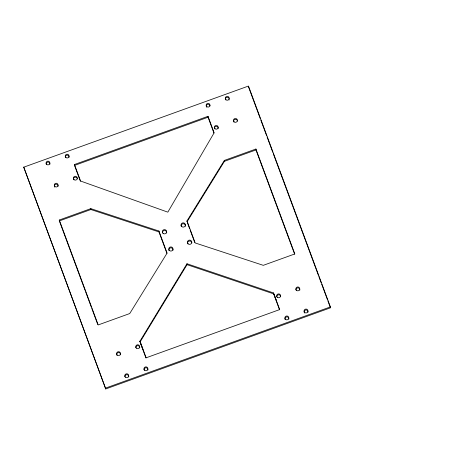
<?xml version="1.0" encoding="UTF-8"?>
<svg xmlns="http://www.w3.org/2000/svg" width="475" height="475" viewBox="0 0 475 475"><rect width="100%" height="100%" fill="white"/><g stroke="black" fill="none" stroke-linecap="round" stroke-linejoin="round"><path stroke-width="0.71" d="M139.971 341.163L186.978 263.762L273.523 292.944L279.692 309.575L146.14 357.794L139.971 341.163L140.036 342.059L187.043 264.658L186.978 263.762M187.002 220.887L224.366 160.425L255.906 149.037L294.821 253.947L263.281 265.335L195.183 242.951L187.002 220.887L187.067 221.783L224.432 161.322L224.366 160.425M23.75 167.182L248.467 86.052L330.398 306.921L330.463 307.818L105.747 388.948L23.75 167.182L105.747 388.948M74.45 164.528L208.002 116.316L214.124 132.816L167.835 212.153L80.572 181.034L74.45 164.528L74.516 165.425L208.068 117.212L208.002 116.316M59.28 220.026L90.814 208.644L158.911 231.028L167.093 253.092L129.728 313.553L98.194 324.936L59.28 220.026L59.345 220.922L90.879 209.54L158.977 231.925L166.903 253.3M224.432 161.322L255.972 149.934L255.906 149.037M276.598 301.239L273.41 292.986L279.502 309.777M105.682 388.051L330.398 306.921M187.043 264.658L273.588 293.841M248.532 86.949L260.383 118.898M260.9 120.288L266.57 135.565M267.087 136.954L272.751 152.237M273.267 153.627L318.357 275.173M318.867 276.563L321.189 282.815M321.706 284.204L327.37 299.482M327.887 300.871L330.208 307.123M255.972 149.934L294.631 254.149M208.068 117.212L213.934 133.024M187.322 222.472L189.626 228.677M190.137 230.054L194.738 242.47M139.864 341.198L142.939 349.499M74.771 166.113L80.382 181.242M140.297 342.754L145.95 357.996M59.601 221.617L85.114 290.403M85.631 291.793L91.301 307.076M91.817 308.465L97.743 324.449M158.911 231.028L158.977 231.925M90.814 208.644L90.879 209.54M46.158 164.083A1.888 1.858 -4.2 0 1 48.123 162.052A1.888 1.858 -4.2 0 1 49.905 164.231M295.925 289.97A1.959 1.93 -4.2 0 1 297.962 287.868A1.959 1.93 -4.2 0 1 299.808 290.124M214.552 128.856A1.894 1.864 -4.2 0 1 214.445 128.381M214.463 127.9A1.894 1.864 -4.2 0 1 216.659 126.38A1.894 1.864 -4.2 0 1 218.197 128.535M229.235 99.524A1.959 1.93 -4.2 0 1 229.081 100.005M225.459 99.857A1.959 1.93 -4.2 0 1 225.346 99.364M225.37 98.865A1.959 1.93 -4.2 0 1 229.146 98.527M54.684 187.091A1.894 1.864 -4.2 0 1 55.83 184.199A1.894 1.864 -4.2 0 1 58.104 186.331M65.431 157.635A1.894 1.864 -4.2 0 1 67.04 155.135A1.894 1.864 -4.2 0 1 69.077 157.308M285.065 319.485A1.959 1.93 -4.2 0 1 286.734 316.896A1.959 1.93 -4.2 0 1 288.842 319.147M304.469 313.007A1.959 1.93 -4.2 0 1 304.232 312.562M304.125 312.069A1.959 1.93 -4.2 0 1 306.161 309.967A1.959 1.93 -4.2 0 1 308.008 312.229M187.637 243.865A2.173 2.138 -4.2 0 1 189.204 241.045A2.173 2.138 -4.2 0 1 191.841 242.939M206.578 107.19A1.9 1.87 -4.2 0 1 206.346 106.756M206.239 106.281A1.9 1.87 -4.2 0 1 207.967 104.251A1.9 1.87 -4.2 0 1 210.027 105.943M73.566 179.758A1.959 1.93 -4.2 0 1 74.985 177.211A1.959 1.93 -4.2 0 1 77.36 178.921M233.658 121.962A1.959 1.93 -4.2 0 1 235.072 119.409A1.959 1.93 -4.2 0 1 237.453 121.119M181.112 226.076A2.173 2.138 -4.2 0 1 183.374 223.743A2.173 2.138 -4.2 0 1 185.416 226.248M162.385 232.833A2.173 2.138 -4.2 0 1 164.647 230.506A2.173 2.138 -4.2 0 1 166.689 233.005M168.981 250.604A2.096 2.066 -4.2 0 1 170.768 247.837A2.096 2.066 -4.2 0 1 173.019 250.242M276.759 296.905A1.959 1.93 -4.2 0 1 278.522 294.797A1.959 1.93 -4.2 0 1 280.66 296.525M135.832 347.771A1.959 1.93 -4.2 0 1 137.869 345.669A1.959 1.93 -4.2 0 1 139.721 347.926M144.032 369.871A1.959 1.93 -4.2 0 1 146.068 367.769A1.959 1.93 -4.2 0 1 147.915 370.025M116.779 355.199A1.959 1.93 -4.2 0 1 118.429 352.598A1.959 1.93 -4.2 0 1 120.555 354.831M124.86 376.794A1.959 1.93 -4.2 0 1 126.902 374.692A1.959 1.93 -4.2 0 1 128.749 376.948M234.175 121.879A1.959 1.93 -4.2 0 0 237.363 120.727A1.959 1.93 -4.2 0 0 234.763 118.584A1.959 1.93 -4.2 0 0 234.175 121.879M206.845 106.649A1.9 1.87 -4.2 0 0 209.938 105.533A1.9 1.87 -4.2 0 0 207.415 103.461A1.9 1.87 -4.2 0 0 206.845 106.649M46.758 164.445A1.888 1.858 -4.2 0 0 49.839 163.335A1.888 1.858 -4.2 0 0 47.328 161.268A1.888 1.858 -4.2 0 0 46.758 164.445M54.958 186.55A1.894 1.864 -4.2 0 0 58.039 185.434A1.894 1.864 -4.2 0 0 55.522 183.368A1.894 1.864 -4.2 0 0 54.958 186.55M296.554 290.379A1.959 1.93 -4.2 0 0 299.743 289.228A1.959 1.93 -4.2 0 0 297.142 287.09A1.959 1.93 -4.2 0 0 296.554 290.379M181.818 226.623A2.173 2.138 -4.2 0 0 185.351 225.346A2.173 2.138 -4.2 0 0 182.465 222.977A2.173 2.138 -4.2 0 0 181.818 226.623M74.082 179.681A1.959 1.93 -4.2 0 0 77.277 178.529A1.959 1.93 -4.2 0 0 74.67 176.385A1.959 1.93 -4.2 0 0 74.082 179.681M215.05 128.749A1.894 1.864 -4.2 0 0 218.132 127.638A1.894 1.864 -4.2 0 0 215.614 125.566A1.894 1.864 -4.2 0 0 215.05 128.749M65.924 157.528A1.894 1.864 -4.2 0 0 69.012 156.412A1.894 1.864 -4.2 0 0 66.494 154.345A1.894 1.864 -4.2 0 0 65.924 157.528M225.975 99.78A1.959 1.93 -4.2 0 0 229.17 98.628A1.959 1.93 -4.2 0 0 226.563 96.484A1.959 1.93 -4.2 0 0 225.975 99.78M285.582 319.402A1.959 1.93 -4.2 0 0 288.776 318.25A1.959 1.93 -4.2 0 0 286.17 316.113A1.959 1.93 -4.2 0 0 285.582 319.402M304.748 312.485A1.959 1.93 -4.2 0 0 307.942 311.333A1.959 1.93 -4.2 0 0 305.336 309.189A1.959 1.93 -4.2 0 0 304.748 312.485M188.213 243.877A2.173 2.138 -4.2 0 0 191.752 242.6A2.173 2.138 -4.2 0 0 188.866 240.225A2.173 2.138 -4.2 0 0 188.213 243.877M117.301 355.11A1.959 1.93 -4.2 0 0 120.484 353.934A1.959 1.93 -4.2 0 0 117.865 351.815A1.959 1.93 -4.2 0 0 117.301 355.11M144.661 370.28A1.959 1.93 -4.2 0 0 147.85 369.128A1.959 1.93 -4.2 0 0 145.249 366.991A1.959 1.93 -4.2 0 0 144.661 370.28M125.489 377.203A1.959 1.93 -4.2 0 0 128.683 376.052A1.959 1.93 -4.2 0 0 126.077 373.908A1.959 1.93 -4.2 0 0 125.489 377.203M136.462 348.181A1.959 1.93 -4.2 0 0 139.65 347.029A1.959 1.93 -4.2 0 0 137.049 344.886A1.959 1.93 -4.2 0 0 136.462 348.181M277.394 297.314A1.959 1.93 -4.2 0 0 280.577 296.133A1.959 1.93 -4.2 0 0 277.958 294.013A1.959 1.93 -4.2 0 0 277.394 297.314M163.091 233.385A2.173 2.138 -4.2 0 0 166.624 232.109A2.173 2.138 -4.2 0 0 163.738 229.74A2.173 2.138 -4.2 0 0 163.091 233.385M169.539 250.58A2.096 2.066 -4.2 0 0 172.953 249.345A2.096 2.066 -4.2 0 0 170.169 247.053A2.096 2.066 -4.2 0 0 169.539 250.58"/></g></svg>
